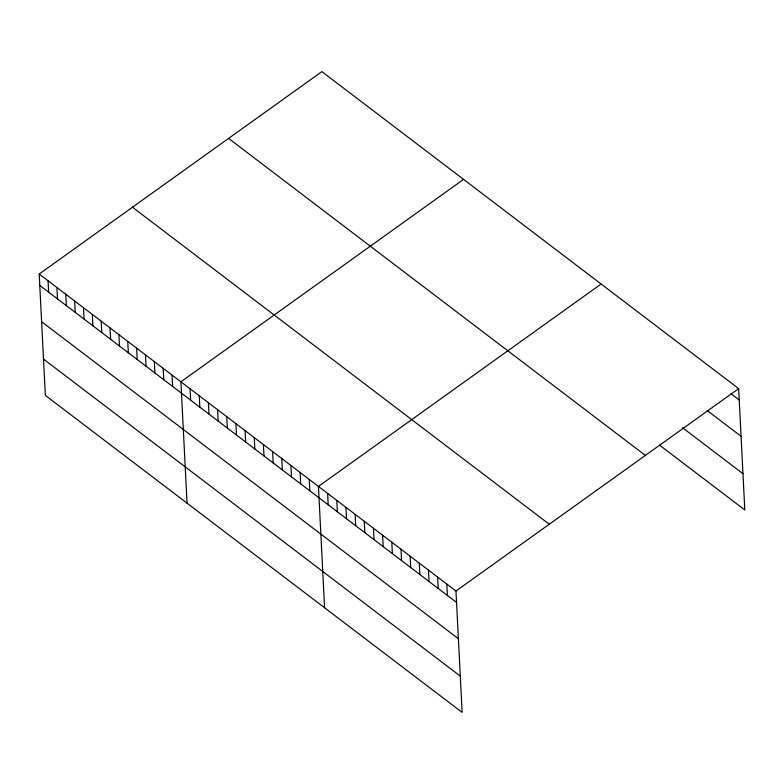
<?xml version="1.0" encoding="UTF-8"?>
<svg xmlns="http://www.w3.org/2000/svg" width="784" height="784" viewBox="0 0 784 784"><rect width="100%" height="100%" fill="white"/><g stroke="black" fill="none" stroke-linecap="round" stroke-linejoin="round"><path stroke-width="1.18" d="M39.2 274.028L455.974 591.038L462.129 712.391L45.345 395.381L39.2 274.028L321.871 71.609L738.655 388.619L744.8 509.972L659.53 445.116M463.579 179.389L180.908 381.808L187.053 503.161M601.112 284.004L318.441 486.423L324.586 607.776M455.974 591.038L738.655 388.619M730.972 393.725L739.234 400.007M707.139 410.493L741.066 436.296M682.443 427.652L742.958 473.683M228.595 138.405L645.369 455.416M132.486 207.231L549.261 524.241M39.778 285.415L456.553 602.426M41.611 321.705L458.395 638.715M43.512 359.092L460.286 676.102M446.811 584.07L447.39 595.448M437.639 577.093L438.217 588.48M428.476 570.115L429.044 581.503M419.303 563.147L419.881 574.525M410.13 556.17L410.708 567.557M400.967 549.192L401.545 560.58M391.794 542.224L392.372 553.602M382.621 535.247L383.2 546.634M373.458 528.269L374.037 539.657M364.286 521.301L364.864 532.679M355.123 514.324L355.691 525.711M345.95 507.346L346.528 518.734M336.777 500.378L337.355 511.756M327.614 493.401L328.192 504.788M309.268 479.455L309.847 490.833M300.105 472.478L300.684 483.865M290.933 465.5L291.511 476.888M281.77 458.532L282.338 469.91M272.597 451.555L273.175 462.942M263.424 444.577L264.002 455.965M254.261 437.609L254.839 448.987M245.088 430.632L245.666 442.019M235.915 423.654L236.494 435.042M226.752 416.686L227.331 428.064M217.58 409.709L218.158 421.096M208.417 402.731L208.985 414.119M199.244 395.763L199.822 407.141M190.071 388.786L190.649 400.173M172.049 375.075L172.627 386.463M163.19 368.343L163.768 379.721M154.33 361.6L154.909 372.988M145.481 354.868L146.059 366.246M136.622 348.125L137.2 359.513M127.763 341.393L128.341 352.78M118.913 334.65L119.482 346.038M110.054 327.918L110.632 339.305M101.195 321.185L101.773 332.563M92.336 314.443L92.914 325.83M83.486 307.71L84.055 319.098M74.627 300.968L75.205 312.355M65.768 294.235L66.346 305.623M56.909 287.503L57.487 298.88M48.059 280.76L48.637 292.148"/></g></svg>
